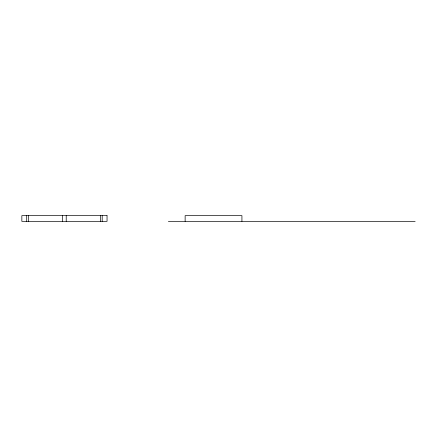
<?xml version="1.0" encoding="UTF-8"?>
<svg xmlns="http://www.w3.org/2000/svg" width="437" height="437" viewBox="0 0 437 437"><rect width="100%" height="100%" fill="white"/><g stroke="black" fill="none" stroke-linecap="round" stroke-linejoin="round"><path stroke-width="0.66" d="M168.382 221.34L415.15 221.34M241.929 221.34L241.929 215.66L185.135 215.66L185.135 221.34M102.192 215.66L102.192 221.34M100.417 215.66L100.417 221.34M66.222 215.66L66.222 221.34M62.671 215.66L62.671 221.34M28.476 215.66L28.476 221.34M26.701 215.66L26.701 221.34M107.043 215.66L21.85 215.66L21.85 221.34L107.043 221.34L107.043 215.66"/></g></svg>
